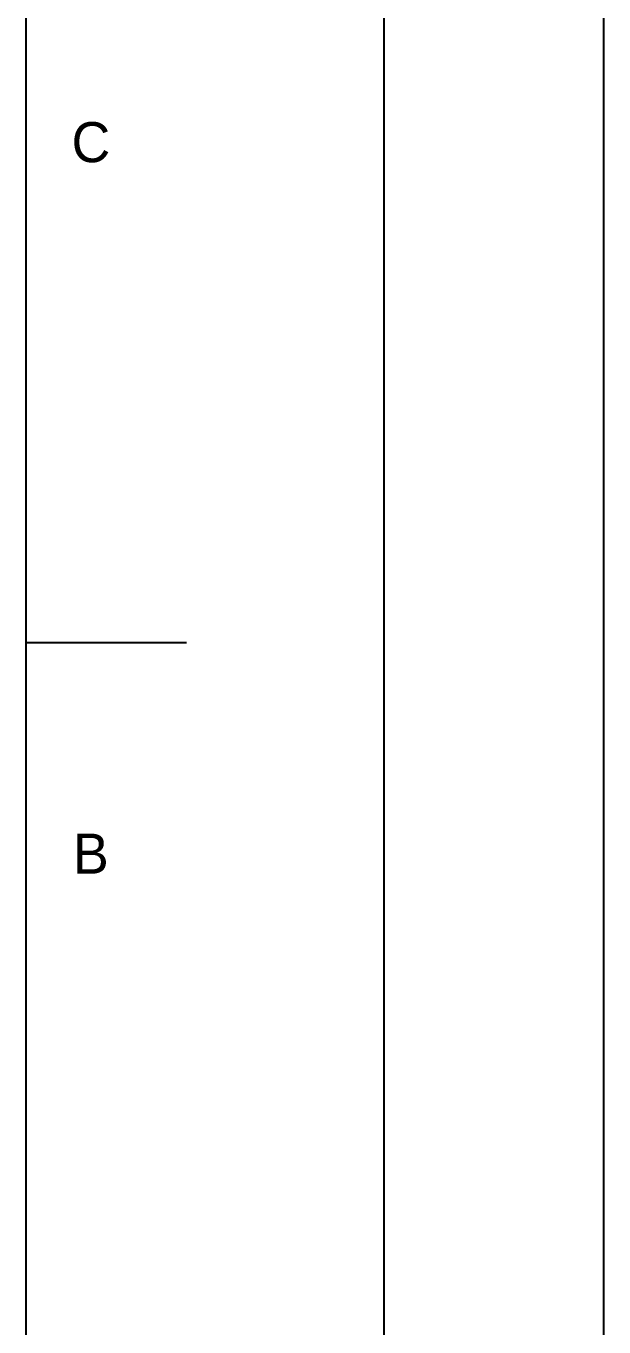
# Model space of a CAD drawing. Header units: millimetres. Extents: x 0 to 432, y 0 to 279.
# Drawn here: x 400.8 to 431.8, y 69.8 to 139.7 of the extents above; entities that cross this region are included whole.
import ezdxf

# ---------------------------------------------------------------- set-up
doc = ezdxf.new("R2010")
doc.units = ezdxf.units.MM
doc.header["$LTSCALE"] = 23.749
doc.layers.get('0').update_dxf_attribs({"linetype": 'CONTINUOUS'})
doc.styles.add('TEXTSTYLE_3', font='txt')

msp = doc.modelspace()

# ---------------------------------------------------------------- linework, layer by layer
at = {"color": 7, "linetype": 'CONTINUOUS'}
for p, q in [((431.8, 0), (431.8, 279.4)), ((420, 0), (420, 279)), ((400.766, 15.198), (400.766, 266.198)), ((400.766, 106.598), (409.38, 106.598))]:
    msp.add_line(p, q, dxfattribs=at)

# ---------------------------------------------------------------- texts
at = {"color": 6, "linetype": 'CONTINUOUS', "char_height": 2.153, "width": 2.1534, "attachment_point": 2, "line_spacing_factor": 0.9, "style": 'TEXTSTYLE_3'}
for s, insert in [('C', (404.251, 134.541)), ('B', (404.251, 96.341))]:
    msp.add_mtext(s, dxfattribs=dict(at, insert=insert))

doc.saveas('drawing.dxf')
